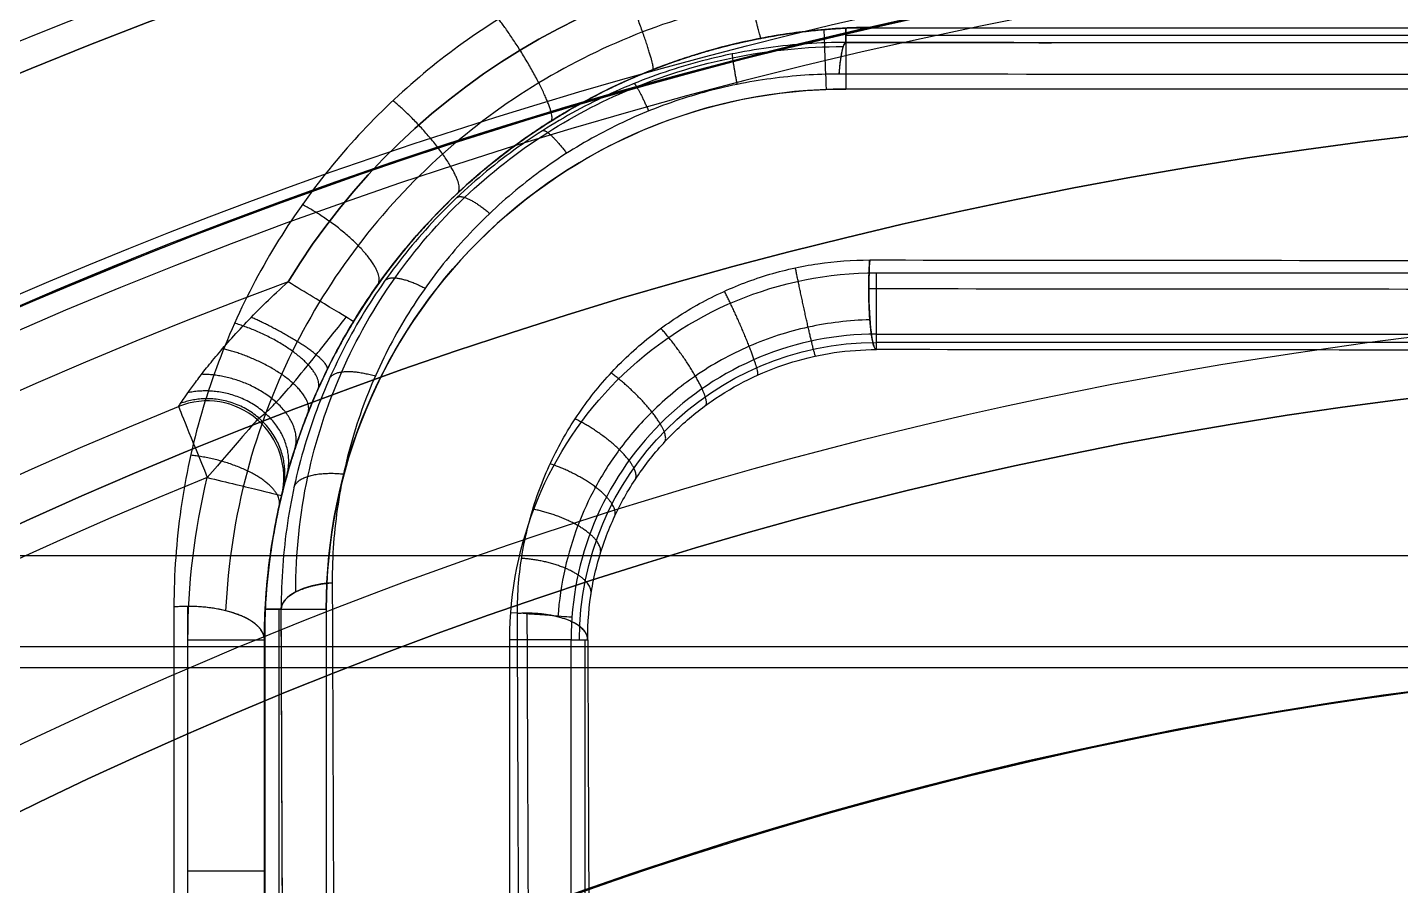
# Model space of a CAD drawing. Header units: centimetres. Extents: x -2.5 to 2.5, y -13.5 to 2.5.
# Drawn here: x -0.6324 to -0.1838, y 1.2797 to 1.5599 of the extents above; entities that cross this region are included whole.
import ezdxf

# ---------------------------------------------------------------- set-up
doc = ezdxf.new("R2010")
doc.units = ezdxf.units.CM
doc.layers.add('Default', color=7, linetype='Continuous', true_color=0x000000)

msp = doc.modelspace()

# ---------------------------------------------------------------- linework, layer by layer
at = {"layer": 'Default'}
for p, q in [((0.3650000002200904, 1.557348579785209, 2.103822663338498), (-0.3649999999789616, 1.557348579785209, 2.103822663338498)), ((-0.3633717614014988, 1.559824701076, 1.82), (0.3633717614014366, 1.559824701076, 1.82)), ((-0.3550000006120729, 1.457209894513491, 2.1197144214175), (0.3549999999049188, 1.457209894513491, 2.1197144214175)), ((-0.5677853280555372, 1.437281331279111, 1.425), (-0.5677853280555372, 1.437281331279111, 1.575000000010512)), ((-0.549375539880889, 1.407097234483537, 1.437841884886691), (-0.549375539880889, 1.407097234483537, 1.575000000037)), ((-0.7, 1.387548329092999, -9.369900876810444), (1.263422152902485, 1.387548329092999, -9.369900876810444)), ((-0.5548247010765, 1.154761880216, 1.82), (-0.5548247010765, 1.368371761401136, 1.82)), ((-0.5502471073539672, 1.37, 2.344627552518435), (-0.5502471073539672, 0.3442774283809922, 2.344627552518435)), ((-0.555, 1.360000004311656, 2.138205548163864), (-0.555, 1.178305304493205, 2.138205548163864)), ((-0.4502257861435567, -0.5199999999605687, 2.347070721238492), (-0.4502257861435567, 1.359999999971143, 2.347070721238492)), ((0.9894222123144696, 1.357709082746239, 3.05025), (-0.9894222123144705, 1.357709082746239, 3.05025)), ((-0.7, 1.350945788714557, -9.233298336432), (1.308290813449956, 1.350945788714557, -9.233298336432))]:
    msp.add_line(p, q, dxfattribs=at)
for centre, radius, start, end in [((0, -3.552713678800501e-16, -12.2), 2.499690594652, 90.00000000000001, 270), ((6.260144145811217e-31, -2.810513849101996e-15, -12), 2.15, 6.258339040098019e-14, 180), ((1.026037000564491e-30, -2.847253253075996e-15, -12.2), 2.15, 8.802782785268832e-14, 180), ((0, 0, -12.1), 2.15, 0, 180), ((-1.414489680939823e-09, -1.493782253447762e-09, -11.7), 2.032971016854729, 44.41990661493926, 268.9001442872669), ((-3.742783860616328e-13, -3.552713678800501e-16, 2.203600857458), 2.003255677910626, 58.7228649888192, 180), ((0, -5.329070518200752e-16, -3.2), 1.999999999999999, 90.00000000000001, 270), ((-2.665881612866612e-23, 1.550963648536927e-26, 2.75025), 2, 6.808335925920901e-14, 180.0000000004184), ((8.110872002696602e-24, 6.462348535570529e-28, 3.20025), 2, 359.9999999997692, 180), ((0, 0, 2.97525), 2, 0, 180), ((-3.781255180363882e-32, -1.577721810442024e-30, 2.70025), 1.95, 4.877168357825511e-14, 180), ((3.794285072632901e-44, 1.893266172530429e-30, 3.25025), 1.95, 5.921042714818517e-14, 180), ((4.571270710749215e-32, -2.68212707775144e-30, 2.733148992834), 1.865415327864, 5.56658527882042e-14, 180), ((9.768836129104305e-31, -2.847253253075997e-15, -12.2), 1.85, 8.802782785268759e-14, 180), ((0, 0, -12.1), 1.85, 0, 180), ((1.776356839400251e-16, 0, 2.3), 1.82, 7.016709298534877e-15, 180), ((0, 0, 2.28), 1.8, 7.016709298534877e-15, 180), ((-3.552713678800501e-16, 3.552713678800501e-16, 2.197942286341), 1.8, 90.00000000000001, 180), ((-3.552713678800501e-16, 3.552713678800501e-16, 2.042057713659), 1.8, 90.00000000000001, 180), ((0, 0, 1.4), 1.8, 0, 180), ((0, 0, 1.625), 1.775, 90, 270), ((0, 0, 2.218104481907), 1.775, 90, 270), ((0, 0, 1.7715522409535), 1.775, 90, 270), ((0, 0, 2.230604481907), 1.775, 90.46838930645275, 270), ((-2.40802933149098e-12, -1.486122336302742e-12, -11.7), 1.7086088901431, 55.00316425220173, 268.5990959644928), ((0, 0, -11.7), 1.70860889014, 55.00316425226172, 268.5990959644133), ((6.061817714453355e-15, 1.156097440002668e-12, -3.99902080783), 1.703912068354847, 90.00000000000021, 154.1235762580555), ((0, 8.881784197001252e-16, -3.2), 1.700000000000001, 90.00000000000001, 270), ((1.576960784177572e-13, -2.664535259100376e-15, -12.2), 1.700000000000158, 44.99922551872517, 180), ((0, 0, -11.949951539505), 1.7, 44.99922551872132, 180), ((0, -1.776356839400251e-16, 1.943104481907), 1.695, 90.00000000000001, 270), ((0, -1.776356839400251e-16, 2.193104481907), 1.695, 90.00000000000001, 270), ((0, 0, 1.968104481907), 1.67, 90.00000000000001, 270), ((-6.418400859435261e-09, 4.475350401378365e-09, -2.3), 1.60000000544864, 304.7777720339693, 235.2222891541464), ((0, 0, -2.85), 1.6, 90.00000000000001, 270), ((0, -5.488942633746774e-14, -3.4), 1.600061199158122, 88.89839697518836, 154.0565864432655), ((0, 0, 1.4), 1.592735026919, 7.016709298534877e-15, 180), ((-0.3549999996347976, 1.359999999777629, 1.6), 0.2250000002153712, 90.00000009182664, 148.709194492904), ((-0.3550000000942344, 1.36000000005722, 1.625), 0.1999999998897801, 89.99999994484294, 148.7091802357397), ((-0.3650000000005001, 1.37, 1.8), 0.169824701076, 89.99999999983127, 180), ((0, 0, 1.3), 1.535, 7.016709298534877e-15, 180), ((0, 0, 0.9500000000000001), 1.535, 0, 180), ((-6.090588475787544e-09, 2.87672047960541e-07, 1.6), 1.574999693184827, 110.3329123390494, 69.66708705205367), ((-7.888609052210118e-31, -8.881784197001282e-17, 0.5), 1.469836076253, 90.00000000000001, 270.0000000000001), ((-0.3549999999996201, 1.36000000000002, 1.819825469289), 0.09982698575098006, 89.99999994517614, 180.0000000350224), ((-1.802714568569962e-31, -1.037837607336e-15, -2.35), 1.45, 0, 180), ((0, 0, 0.8650000000000001), 1.45, 0, 180), ((-1.776356839400251e-16, 1.776356839400251e-16, 0.5019870922843003), 1.45, 90.00000000061233, 180), ((-0.5736724823702399, 1.412984388785579, 1.575000000023361), 0.0249999999931999, 346.3797173122607, 112.0971810103801), ((-0.5736724823621565, 1.412984388793132, 1.425), 0.02499999999594024, 346.3797173030462, 112.0971810231249), ((-0.5736724823660001, 1.412984388794, 1.5000000000185), 0.02499999999999991, 346.3797172972013, 112.0971810211774), ((1.479396646715422e-12, -9.206964080021863e-11, 1.4), 1.525000000073368, 112.0971810042805, 67.9028189950204), ((-0.3549999999971342, 1.36, 1.425), 0.2000000000028658, 166.3797173022733, 179.9999999999999), ((-0.355, 1.36, 1.8), 0.1198262242118999, 179.9992334099491, 180), ((-2.003871841296328e-31, -1.055288824224e-15, -2.445), 1.355, 0, 180)]:
    msp.add_arc(centre, radius, start, end, dxfattribs=at)
at = {"layer": 'Default', "extrusion": (0, 0, -1)}
for centre, radius, start, end in [((-3.410332196196464e-07, 8.468541827344467e-07, 11.6), 2.132971868070293, 271.0998644742624, 132.7700319573599), ((0, 1.387778780781446e-17, 11.5897184822), 2.132441063012, 271.0998557517826, 90), ((-5.329070518200752e-16, -1.256106330060902e-13, -2.1), 2.000000000000126, 301.4084727153809, 89.99999999999999), ((0, 0, 0.5500000000000003), 2, 343.3398559759547, 89.99999999999999), ((9.775724749385784e-32, -1.97215226305253e-32, -2.70025), 1.912399958904, 359.9999999999999, 180), ((-5.433453440641863e-31, -1.262177448353619e-30, -2.984452014333), 1.773948508258, 6.671863942229313e-13, 180.0000000000007), ((-1.088625035737969e-30, -2.810513849101997e-15, 12), 1.85, 0, 179.9999999999999), ((1.060544128062e-15, -1.156408302449563e-13, -2.12), 1.845000000000115, 270, 90), ((0, 0, -2.3), 1.832180073765, 7.016709298534877e-15, 180), ((0, 0, 0.9000001103701888), 1.7, 336.1372350324376, 203.862718006589), ((0, 0, -2.238971143170501), 1.8, 0, 180), ((0, 0, -1.7210288568295), 1.8, 0, 180), ((3.148545693605839e-16, -4.765077221691172e-13, -3.05025), 1.679979246179604, 51.83722603477532, 128.1627739652247), ((-3.201812861426702e-16, 2.935429677108914e-14, -0.4), 1.700000000000167, 350.0409158370875, 189.9590841629125), ((5.551115123125783e-18, -1.133711180489883e-14, -2.2431044819065), 1.774999999999989, 270.0000000000021, 87.8627238197396), ((0, 0, -1.918104481907), 1.775, 270, 90), ((0, 0, -1.6), 1.75, 270, 90), ((0, 0, -1.943104481907), 1.75, 270, 90), ((0, 0, -2.193104481907), 1.75, 270, 90), ((0, 0, 2.95), 1.7, 270, 90), ((0, 0, 3.075000000000001), 1.7, 270, 89.99999999999999), ((-7.322225008673198e-17, 1.625366508051229e-14, -0.5), 1.6000000000001, 350.0409158370871, 189.9590841629129), ((0, 0, -2.168104481907), 1.67, 270, 90), ((0, 0, -2.068104481907), 1.67, 270, 89.99999999999999), ((4.500155803555117e-12, -9.639431475250149e-11, 3.9), 1.603916862401866, 25.87642374769889, 91.10160302490623), ((0.355, 1.36, -1.6), 0.2249999997876001, 31.29080550700798, 90.00000000117134), ((0.355, 1.36, -1.921074766741), 0.2, 82.30828010121148, 90.00000000000006), ((0.365, 1.37, -1.8), 0.1698247010765, 0, 90), ((0, 0, -1.125), 1.535, 0, 180), ((0.3550000000189, 1.36, -1.8), 0.1198262241929999, 359.9999999999999, 90.00000001554008), ((0.355, 1.36, -2.1314884691205), 0.09710714395582332, 0, 90), ((8.82851878883948e-32, -1.028652756343e-15, 2.3), 1.45, 4.064652518824339e-14, 180), ((0, 0, 2.325), 1.45, 0, 180), ((0, 0, -0.6834935461421502), 1.45, 0, 180), ((5.000772678936243e-14, -9.046399185308474e-11, -1.575), 1.550000000070636, 112.0971810147748, 67.90281898522515), ((-1.776356839400251e-16, -1.278941397231392e-10, -1.425), 1.550000000112033, 112.0971810140798, 67.90281898592026), ((0, 0, -1.5), 1.55, 112.0971810159446, 67.90281898405362), ((0.3550000000028351, 1.36, -1.4), 0.2249999997667649, 359.9999999999999, 13.62028273629089), ((0.355, 1.36, -1.921074766741), 0.2, 8.591501958295459e-07, 7.692244011724311), ((9.640642121862514e-32, -1.129686117272002e-15, 2.85), 1.355, 2.232401029309368e-14, 180), ((0, 0, 2.647500000000001), 1.355, 0, 180), ((-1.32681476109883e-16, 1.918465386552271e-13, 3.6), 1.354999999999562, 26.28295204769622, 153.7170479523038), ((0, 0, 3.5), 1.355, 26.28295204770349, 153.7170479522965), ((8.881784197001253e-17, -2.375877272697835e-13, 3.4), 1.355000000000459, 31.10480699509609, 148.8951930049039)]:
    msp.add_arc(centre, radius, start, end, dxfattribs=at)
at = {"layer": 'Default', "extrusion": (6.963337492440337e-05, 1.136543387614958e-14, -0.9999999975755967)}
msp.add_arc((0.0008147298903707467, -1.31912635985857e-13, 11.70025284899621), 1.700000002326435, 359.9999999904506, 124.6181258960143, dxfattribs=at)
at = {"layer": 'Default', "extrusion": (1.185738763352164e-07, 1.917660872554058e-06, -0.9999999999981544)}
msp.add_arc((4.65434932543532e-08, -7.524191470356261e-07, -2.284937504049541), 1.752386096327069, 93.53520999034606, 86.46480574627344, dxfattribs=at)
at = {"layer": 'Default', "extrusion": (-4.416450215434877e-08, 4.392315963832166e-08, 0.9999999999999981)}
msp.add_arc((-1.019762138645356e-07, 9.998766903750547e-08, -2.200000090908275), 1.700000004086728, 304.7777720676715, 235.2222895058525, dxfattribs=at)
at = {"layer": 'Default', "extrusion": (9.59104294945627e-06, 5.999736263389314e-06, -0.9999999999360076)}
msp.add_arc((3.166659269475962e-05, -1.981251616934769e-05, 3.299887800686212), 1.700061127800375, 25.9434142369216, 90.0000006801247, dxfattribs=at)
at = {"layer": 'Default', "extrusion": (-0.9992701545104814, -0.03819893067349929, 0)}
msp.add_arc((-1.552767422451687, 1.820000000000001, 0.3124010713736316), 0.02, 192.0212719661096, 270.0000000013969, dxfattribs=at)
at = {"layer": 'Default', "extrusion": (-1, 0, 0)}
for centre, radius, start, end in [((-1.539824701076, 1.820000000000069, 0.3649999999999999), 0.02000000000006885, 184.9587921858853, 270), ((4.204192549650543e-13, -0.3925880267147728, 0.58), 3.146574122138969, 80.41081549062565, 115.8284200504157), ((-2.501605382843053e-08, -0.3925881747823592, 0.555), 3.121574272304529, 80.41081548750822, 115.8284183302429)]:
    msp.add_arc(centre, radius, start, end, dxfattribs=at)
at = {"layer": 'Default', "extrusion": (0.9912904738411011, -0.001149226627099584, 0.1316885558810815)}
msp.add_arc((1.53461516347064, 2.396022196960212, -0.05170091411580602), 0.02000000000120188, 0.5043927857245986, 61.14573668606932, dxfattribs=at)
at = {"layer": 'Default', "extrusion": (1.422477413637324e-11, -0.9999619230628551, -0.008726535649199214)}
msp.add_arc((4.139518726983193e-11, -0.3925850513497466, -1.575648364237946), 2.771585649150423, 93.50669839739525, 97.56746803843757, dxfattribs=at)
at = {"layer": 'Default', "extrusion": (0, 0.9999619230641713, 0.008726535498373983)}
msp.add_arc((0, -0.3925850509949566, 1.575648363877286), 2.771585649032, 82.43253196163865, 83.83206273152095, dxfattribs=at)
at = {"layer": 'Default', "extrusion": (1.044498775665259e-11, -0.9999619230632407, -0.0087265356050096)}
msp.add_arc((6.041104904644055e-11, -0.3925850515110991, -1.565453863515822), 2.789017005667013, 93.50669839761507, 97.56746803916548, dxfattribs=at)
at = {"layer": 'Default', "extrusion": (0.9919562422989112, -0.001103676150156951, 0.1265764403954361)}
msp.add_arc((1.474348615620969, 2.428126931620083, -0.04969668907765318), 0.0200000000032809, 62.37829997369162, 90.50404742371633, dxfattribs=at)
at = {"layer": 'Default', "extrusion": (-9.791760718219633e-12, 0.9999619230631565, 0.008726535614676794)}
msp.add_arc((-5.753143970877491e-11, -0.3925850516283869, 1.505080336693651), 2.822128367288602, 82.72783454379643, 86.54839434534466, dxfattribs=at)
at = {"layer": 'Default', "extrusion": (0.5193802854895976, 0.8545432224555668, -1.870262874200258e-12)}
msp.add_arc((1.234720032024702, 1.624999999789428, 0.9777992290917243), 0.02499999978759853, 179.9999995132113, 270.000000000517, dxfattribs=at)
at = {"layer": 'Default', "extrusion": (1, 0, 0)}
for centre, radius, start, end in [((1.479826224212, 1.819999999999715, -0.3549999998895361), 0.01999999999971429, 180.4999999992824, 269.9999999455699), ((-1.237654423391632e-12, -0.3925880267175764, -0.5845669291339001), 3.146153445938005, 64.1715799478361, 99.58918451244102)]:
    msp.add_arc(centre, radius, start, end, dxfattribs=at)
at = {"layer": 'Default', "extrusion": (0.991956242298914, -0.001103676150156755, 0.1265764403954136)}
msp.add_arc((1.47434861562097, 2.428126931620083, -0.04969668907770824), 0.02000000000328011, 90.50404742371634, 180.5039856805107, dxfattribs=at)
at = {"layer": 'Default', "extrusion": (2.512096433648914e-15, -0.9999619230641712, -0.00872653549839356)}
msp.add_arc((-1.139305704005751e-08, -0.3925849128759454, -1.495652171571169), 2.824489925981572, 93.4516055923129, 97.27216533104179, dxfattribs=at)
at = {"layer": 'Default', "extrusion": (8.045624496494376e-12, -0.9999619230630113, -0.00872653563129898)}
msp.add_arc((5.877480112658141e-07, -0.3925947597075303, -1.475652171891704), 2.804499790898335, 93.45160569829922, 97.27215223120416, dxfattribs=at)
at = {"layer": 'Default', "extrusion": (-0.9265471360563976, -0.3761786871497209, 4.709974394669972e-13)}
msp.add_arc((-1.52499999997392, 1.425000000019614, -1.704329151429653e-08), 0.02500000001961382, 180.0000000449517, 269.9999999688646, dxfattribs=at)
at = {"layer": 'Default', "extrusion": (-0.7574333724891933, 0.6529124644541925, 0)}
msp.add_arc((-0.6956836166276814, 1.425, 1.357073802545518), 0.02500000000000007, 180, 269.9999998397346, dxfattribs=at)
at = {"layer": 'Default', "extrusion": (-0.2354861782593327, -0.971877697989214, 7.815133129159012e-12)}
msp.add_arc((-0.8902777849885046, 1.424999999779237, -1.238156074770452), 0.02499999976956054, 270.0000000002768, 5.28128310836963e-07, dxfattribs=at)
at = {"layer": 'Default', "extrusion": (0.003817723555281372, -0.8992130531632656, 0.4374943542580333)}
msp.add_arc((-0.5236985812017679, 2.78354668216461, -0.1717595417271582), 0.02000000000003715, 99.47894110948836, 179.4439680543796, dxfattribs=at)
at = {"layer": 'Default', "extrusion": (0.9999619230641719, 4.464744546295308e-16, -0.008726535498316739)}
msp.add_arc((-1.824937567446614e-13, -0.392585050995517, -0.5541716165373777), 3.151045041861598, 64.05482975119847, 99.74456514392479, dxfattribs=at)
at = {"layer": 'Default', "extrusion": (-4.191767689184149e-08, -0.9001026774808562, 0.4356778282077159)}
msp.add_arc((-0.5800000633352397, 2.76820457637747, -0.1710411643077379), 0.02500000000021442, 90.00000116204492, 100.5257372699008, dxfattribs=at)
at = {"layer": 'Default', "extrusion": (-4.191767689184153e-08, -0.9001026774808614, 0.4356778282077052)}
msp.add_arc((-0.5800000633352397, 2.768204576377468, -0.1710411643077714), 0.02500000000021464, 6.485038429258528e-05, 90.00000116204492, dxfattribs=at)
at = {"layer": 'Default', "extrusion": (0, -1, 0)}
for centre, radius, start, end in [((-0.5348247010765, 1.81999999999996, -1.37), 0.01999999999996014, 184.9587921855994, 270), ((-0.5799999997696, 1.4249999997696, -1.36), 0.02499999976960013, 270, 5.280377286379628e-07)]:
    msp.add_arc(centre, radius, start, end, dxfattribs=at)
at = {"layer": 'Default', "extrusion": (-0.9999619230641714, 1.870508956058892e-14, 0.008726535498360777)}
msp.add_arc((1.709202420884706e-12, -0.3925850509976286, 0.5706866311976673), 3.131351010352007, 80.25543485610922, 115.9451702488195, dxfattribs=at)
at = {"layer": 'Default', "extrusion": (-0.9999619230641713, 0, 0.008726535498373983)}
msp.add_arc((0, -0.3925850509950206, 0.5706866311976793), 3.131351010349, 112.0380346936316, 115.9451702488124, dxfattribs=at)
at = {"layer": 'Default', "extrusion": (0.07360134936867174, 0.9972877425152236, 0)}
msp.add_arc((0.5739612079461978, 1.820000000000001, 1.330182850794826), 0.02, 180.500000002823, 269.999999997461, dxfattribs=at)
at = {"layer": 'Default', "extrusion": (0.003777989116267538, -0.9014269777747511, 0.4329146919869037)}
msp.add_arc((-0.4636825443079718, 2.792109771883366, -0.1699623044307754), 0.01999999999950725, 89.44532715439315, 98.38431013114769, dxfattribs=at)
at = {"layer": 'Default', "extrusion": (-0.999961923064172, 1.505826713321667e-14, 0.008726535498301295)}
msp.add_arc((-5.974287834599144e-13, -0.3925850509943214, 0.4937980896881323), 3.161134000165251, 80.47182965085196, 115.6537242557968, dxfattribs=at)
at = {"layer": 'Default', "extrusion": (0.003777989116267561, -0.9014269777747498, 0.4329146919869065)}
msp.add_arc((-0.4636825443079719, 2.792109771883367, -0.1699623044307665), 0.01999999999950739, 359.4453271577577, 89.44532715439334, dxfattribs=at)
at = {"layer": 'Default', "extrusion": (0.9999619230641713, 9.324138683375338e-18, -0.008726535498373952)}
msp.add_arc((1.201973518564742e-13, -0.392585050995699, -0.4906904388913156), 3.161376912665717, 64.34627574421022, 99.52817034288445, dxfattribs=at)
at = {"layer": 'Default', "extrusion": (0, 1, 0)}
for centre, radius, start in [((0.4748262242119, 1.820000000000026, 1.359999999938463), 0.02000000000002587, 180.5000000030316), ((0.58, 1.425, 1.2844832503885), 0.02500000000000002, 180)]:
    msp.add_arc(centre, radius, start, 270, dxfattribs=at)
at = {"layer": 'Default', "extrusion": (0.9999619230641721, -1.651955482129264e-14, -0.008726535498289771)}
msp.add_arc((1.528183565900413e-12, -0.3925850510091812, -0.4706904388910647), 3.141376912679521, 64.34627574481156, 99.52817034911796, dxfattribs=at)
at = {"layer": 'Default'}
for points, degree in [([(-0.3577952755838, 1.597480314961, 2.356964515807), (-0.3671121419966, 1.597479789878, 2.355752384563), (-0.385692588151, 1.596335380784, 2.35390383959), (-0.4134069448282001, 1.591160501826, 2.352875287684), (-0.4403485330654, 1.582551051933, 2.353662658038), (-0.4660952279317, 1.57062337377, 2.356261103835), (-0.4904020071005, 1.555419556924, 2.360675988683), (-0.5129309802206999, 1.536977666165, 2.366923749234), (-0.5332444084956001, 1.51541563101, 2.374990376005), (-0.5509062455036, 1.490891462952, 2.384837685877), (-0.5654153596509001, 1.463668622763, 2.396381783894), (-0.5762716792404, 1.434187283185, 2.409449884889), (-0.5830197453688001, 1.402946199616, 2.423836117384), (-0.5845663639919, 1.38157228791, 2.434015151594), (-0.5845669291339001, 1.370708661417, 2.439273423089)], 3), ([(-0.5549999999999999, 1.360000005998, 2.417149533482), (-0.5549997464488999, 1.369714198044, 2.411860051315), (-0.5535880786302, 1.388945999759, 2.401558419478), (-0.5474455261362999, 1.416847623235, 2.387118170987), (-0.5376278006058, 1.443080126416, 2.374057519328), (-0.5245965952708999, 1.467145516478, 2.362603561342), (-0.5088465052787999, 1.488695353148, 2.352901332729), (-0.4908532612719, 1.507528258982, 2.345009708587), (-0.4710316285859, 1.52355064116, 2.338938839025), (-0.4497315310830001, 1.536725205204, 2.334670729298), (-0.4272420999658, 1.547038172435, 2.33217500956), (-0.4038010359558, 1.554471431061, 2.331436936004), (-0.3796534401376001, 1.558982360133, 2.332445769609), (-0.3632263937601001, 1.559999773172, 2.334279748697), (-0.3550000006171001, 1.56, 2.335483646738)], 3), ([(-0.5547498435544, 1.37, 1.818271215099), (-0.5547383395614001, 1.37022979208, 1.818138625614), (-0.5547135218201, 1.370709461199, 1.817892486309), (-0.554671260989, 1.371471467307, 1.817562136277), (-0.554622765133, 1.372287836508, 1.817253031425), (-0.5545668283992, 1.373166640053, 1.816956696734), (-0.5545017285861, 1.374120629509, 1.816666418419), (-0.554425373974, 1.375163073204, 1.816377721726), (-0.5543352618102001, 1.376307541116, 1.816087493679), (-0.5542284955088, 1.377566749931, 1.815793838902), (-0.5541019389912, 1.378950573187, 1.815496087488), (-0.5539521149415, 1.380466957012, 1.815194301914), (-0.5537764441278, 1.382111339362, 1.814890841219), (-0.5535704492262, 1.383894466275, 1.814584948558), (-0.553327613916, 1.38583690685, 1.814274778474), (-0.5530421293435, 1.38794544642, 1.8139611235), (-0.5527078366799001, 1.390224479809, 1.813645041053), (-0.5523176799584001, 1.392679474162, 1.813327386394), (-0.5518641399643001, 1.395313757195, 1.813009246), (-0.5513386935445, 1.398132087187, 1.812691439074), (-0.5507287832617, 1.401154012323, 1.812373268837), (-0.550018992629, 1.404402315758, 1.812054163543), (-0.5491918134966001, 1.407897618977, 1.811734174823), (-0.5482271003701, 1.411659605065, 1.811413773571), (-0.5471020935812, 1.415705814538, 1.811093882971), (-0.5457904995823001, 1.420053194347, 1.81077573139), (-0.5442657711054001, 1.424707797381, 1.810461439125), (-0.5424850906899, 1.429710641503, 1.810151018448), (-0.5403874357820001, 1.435125290435, 1.80984413307), (-0.5379017682015, 1.441005431676, 1.809542248782), (-0.5349437589465, 1.44739839412, 1.809248274312), (-0.5314230401335001, 1.454323392221, 1.808967478329), (-0.5272286652564001, 1.46180827562, 1.808705275274), (-0.5221016416761, 1.470055313037, 1.808464535901), (-0.5159645575691, 1.47887732014, 1.808263247484), (-0.5089123770978999, 1.487892863445, 1.808119314971), (-0.5010720874604, 1.496786693379, 1.808043170416), (-0.4926261808473, 1.505281780288, 1.80803963439), (-0.4837515279148, 1.513196473109, 1.808108952162), (-0.4746937829035, 1.520361656752, 1.808247453994), (-0.4657458628399, 1.526650082847, 1.808446371479), (-0.4572520008738, 1.531971999801, 1.808690543118), (-0.4494809948407, 1.536342869038, 1.808961108308), (-0.4423917232011, 1.539948774096, 1.809248346249), (-0.4359062616767, 1.542946434014, 1.809546960853), (-0.4299986384134, 1.545438686235, 1.80985096504), (-0.4246019190811001, 1.547525095817, 1.81015752904), (-0.4196444838431, 1.54928693029, 1.81046562563), (-0.4150392685492, 1.550794449188, 1.810776803937), (-0.4107442133183001, 1.552090534513, 1.811091070703), (-0.4067533854525001, 1.553201593623, 1.811406210392), (-0.4030523214813, 1.554153174589, 1.811720686336), (-0.3996248646808, 1.554967762326, 1.812033290706), (-0.3964530323997, 1.555665230801, 1.812343182806), (-0.3935176044179, 1.556262965258, 1.812649898442), (-0.3907982374341, 1.556776125511, 1.812953398377), (-0.3882743118958, 1.557217772048, 1.813254025457), (-0.3859224846889, 1.557599497249, 1.813552893882), (-0.3837265264419, 1.557930077504, 1.813850712974), (-0.3816793405642, 1.558215882193, 1.814147200485), (-0.3797724173602, 1.558462772843, 1.814442367216), (-0.3779964866309, 1.558675999127, 1.814736522711), (-0.3763419399223999, 1.558860204375, 1.8150302719), (-0.3747989479874, 1.559019468808, 1.815324572634), (-0.3733576144112, 1.559157350678, 1.815620812819), (-0.3720081379975, 1.55927693537, 1.815920896143), (-0.3707398183201, 1.559380953384, 1.816227741903), (-0.3695510848151, 1.559471065482, 1.816543022277), (-0.3684501138657, 1.559548154149, 1.816866157183), (-0.3674442991874, 1.559613241749, 1.817196446281), (-0.3665324250199, 1.559667857298, 1.817536261143), (-0.3657125092927, 1.55971340073, 1.817890079119), (-0.3652264941692, 1.559738504663, 1.818140528501), (-0.365, 1.559749843554, 1.818271215099)], 3), ([(-0.3649999999994, 1.559749843554, 1.828665089421), (-0.3680578841082986, 1.559596757871998, 1.846206971106), (-0.3740368355369957, 1.559155965010996, 1.879694041967999), (-0.3824898435697916, 1.558159771635991, 1.924881510651999), (-0.3905166328268874, 1.556874593301987, 1.965815833105998), (-0.3981284814515834, 1.555343612938983, 2.002804717131997), (-0.4053528228478794, 1.553603346743979, 2.036217676731997), (-0.4122151923919755, 1.551683459582975, 2.066375272478996), (-0.4186976448873717, 1.549624502692972, 2.093401920389995), (-0.424918405328268, 1.547418601207968, 2.117961067107994), (-0.4309810901298643, 1.545042500251964, 2.140536908627994), (-0.4367475446274606, 1.542563400438961, 2.160688285273993), (-0.4420994115284571, 1.540071748734957, 2.178236360710992), (-0.4476538673397535, 1.537279756441953, 2.195198282399992), (-0.4528972348868499, 1.53443283223195, 2.209924102311991), (-0.4577544273060465, 1.531618862152946, 2.22248707366699), (-0.4630010105413426, 1.528370449577943, 2.234780192576989), (-0.467950081221939, 1.525084289611939, 2.245016389928989), (-0.4725624894865355, 1.521836812329935, 2.253421802179989), (-0.4776899539642316, 1.517990697826932, 2.261315560726988), (-0.4825263318224277, 1.514106922967928, 2.267186073626987), (-0.487083653282624, 1.510222197503924, 2.271331935256986), (-0.4917485625282201, 1.50598717733592, 2.273982190137986), (-0.4959698781825164, 1.501912214737916, 2.274884531477985), (-0.5002988351044125, 1.497485378272913, 2.274281048221984), (-0.5047484177508084, 1.492625872127908, 2.271753827481983), (-0.5089013777102044, 1.487779784942904, 2.267481329816982), (-0.5129295134826004, 1.4827715799549, 2.261441494363982), (-0.5168694979809962, 1.477520158175896, 2.253362363592981), (-0.5201969331163928, 1.472787230625893, 2.24470723976498), (-0.5235159254761891, 1.467774394400889, 2.23428085146998), (-0.5267711931175852, 1.462501022749885, 2.221865399491979), (-0.5296301197032819, 1.457546195042882, 2.208978997874978), (-0.5324635247607782, 1.452300562564878, 2.194156932667978), (-0.5352408727365746, 1.446749955386874, 2.177129519908977), (-0.5377503329061709, 1.441329562051871, 2.159271338436976), (-0.5402034105958674, 1.435586401059867, 2.139104666303976), (-0.5425570391234636, 1.429546734468864, 2.116533582438975), (-0.5447602953568599, 1.42329173114586, 2.091750603797975), (-0.5467896851996562, 1.416855802360856, 2.064829640846974), (-0.5486874290458523, 1.410026548274852, 2.034741091050973), (-0.5504044811364482, 1.402848634561848, 2.001471777353972), (-0.5519145135251443, 1.395290002320844, 1.964681319835972), (-0.5531810773078402, 1.38732882992484, 1.924034295061971), (-0.5541634104663233, 1.378946658346945, 1.879193556621553), (-0.5545983209071164, 1.373026662505064, 1.846027865016262), (-0.5547498435544, 1.37, 1.828665089425)], 3), ([(-0.365, 1.559749843554, 1.818271215099), (-0.3648167762068, 1.559759016217, 1.818376934793), (-0.3644693565209, 1.559775905341, 1.818590823543), (-0.3640073822081999, 1.55979721623, 1.818932070078), (-0.3636271924513, 1.559813928123, 1.819304909575), (-0.3633799884196, 1.559824375511, 1.819723790835), (-0.3633583425532, 1.559825271469, 1.820021906455), (-0.3633900648157, 1.559823939538, 1.82017453071)], 3), ([(-0.3633900648157, 1.559823939538, 1.82017453071), (-0.3639763360039572, 1.559799323602, 1.822995237565674), (-0.364505249632368, 1.559774612052999, 1.82582690062934), (-0.3649999999994, 1.559749843554, 1.828665089421)], 3), ([(-0.3649999999593, 1.555038586401, 2.368521687087), (-0.3649999999793501, 1.5573942149775, 2.098593388254), (-0.3649999999994, 1.559749843554, 1.828665089421)], 2), ([(-0.3633900648157, 1.559823939538, 1.82017453071), (0, 1.559823939538, 1.82017453071), (0.3633900648157, 1.559823939538, 1.82017453071)], 2), ([(-0.3672955974842, 1.544693683461, 2.385711603896), (-0.3747271628415, 1.544701932826, 2.384724545574), (-0.3895293785849, 1.543721743195, 2.383252543099), (-0.4116101979527, 1.5392322259, 2.382559651402), (-0.4329449481758, 1.531745932237, 2.383455549765), (-0.453167342792, 1.521378431646, 2.385929165129), (-0.4720328747137, 1.508148459965, 2.38999961669), (-0.4891651326086001, 1.492137383527, 2.395668953156), (-0.50414513104, 1.473479503604, 2.402916425446), (-0.5165258036154, 1.452370492316, 2.411692106992), (-0.5258291108122001, 1.42918562247, 2.421859805548), (-0.5316052669538001, 1.404361624185, 2.433249951635), (-0.5328865423426999, 1.387308787708, 2.441390051178), (-0.5328501238854, 1.378616352201, 2.445619106926)], 3), ([(0.365, 1.539824701076, 1.8), (0, 1.539824701076, 1.8), (-0.365, 1.539824701076, 1.8)], 2), ([(-0.4723386572301, 1.368553459119, 2.461162012225), (-0.4723664019387, 1.375203515794, 2.457968298031), (-0.4712864317749, 1.388206477272, 2.451855019256), (-0.4664403422528001, 1.407057171272, 2.443377530839), (-0.4586994936523001, 1.424427627575, 2.43595680077), (-0.4484841867685, 1.439953744457, 2.429724892057), (-0.436223437468, 1.453348813443, 2.424774604098), (-0.4223356426945, 1.464440591409, 2.421143441639), (-0.4071964977399001, 1.473141293257, 2.418831496145), (-0.3910214240648, 1.479436609926, 2.417821606335), (-0.374171879734, 1.483208772711, 2.41812672901), (-0.3628976999949, 1.484025461933, 2.419162084727), (-0.35723270437, 1.484019633073, 2.419884759707)], 3), ([(-0.3549999999864, 1.479826224193, 1.8), (6.799977247951006e-12, 1.4798262242025, 1.8), (0.355, 1.479826224212, 1.8)], 2), ([(-0.5259084118581999, 1.463876439851, 1.625), (-0.5286375975959414, 1.459385917563269, 1.624999656566849), (-0.5333708686361227, 1.45080381504113, 1.624190650261402), (-0.5386613263811526, 1.439448102878547, 1.620918435940208), (-0.54251953949583, 1.429756304194182, 1.615975171849976), (-0.5452908214339105, 1.421712201526064, 1.609651815066701), (-0.5472275270773395, 1.415313655592215, 1.602160085488379), (-0.5485082472825716, 1.41059209668766, 1.593656701365004), (-0.5492264110377078, 1.407719483317498, 1.58438992325756), (-0.5493754822038898, 1.407097778924777, 1.578163634764863), (-0.5493755398907, 1.407097234481, 1.575000000037)], 3), ([(-0.3550000012788, 1.454745271717, 2.402132220799), (-0.35500000059145, 1.457286128734, 2.1109788450445), (-0.3549999999041, 1.459826985751, 1.81982546929)], 2), ([(-0.3549999999041, 1.459826985751, 1.81982546929), (1.725000697838652e-11, 1.459826985751, 1.8198254692895), (0.3549999999386, 1.459826985751, 1.819825469289)], 2), ([(-0.449387302161, 1.359999999977, 2.443151468952), (-0.4494156625247001, 1.365594358292, 2.43989562359), (-0.4484798444754001, 1.376621594545, 2.43361760958), (-0.4443079765177, 1.392388156929, 2.425047723713), (-0.4377264509346001, 1.406775262741, 2.417630890337), (-0.4291614506488, 1.419470352332, 2.41149441452), (-0.4190291314567001, 1.430286814856, 2.406691515566), (-0.4076880638722, 1.439159122827, 2.403212899841), (-0.395410545944, 1.446085103492, 2.401019737126), (-0.382405162913, 1.451066032722, 2.400085470227001), (-0.3688791783589001, 1.454079767188, 2.400391002239), (-0.359628011125, 1.454751319478, 2.401417510653001), (-0.3550000012788, 1.454745271717, 2.402132220799)], 3), ([(-0.5830769492895002, 1.436148067285, 1.575), (-0.5830769492885501, 1.436148067289, 1.5), (-0.5830769492876, 1.436148067293, 1.425)], 2), ([(-0.5493755398907, 1.407097234481, 1.575000000037), (-0.5493755398858, 1.4070972344825, 1.5000000000185), (-0.5493755398809, 1.407097234484, 1.425)], 2), ([(-0.7000000000000001, 1.387548329093, -9.36990087681), (0.2817110729735001, 1.387548330842, -9.3699008778195), (1.263422145947, 1.387548332591, -9.369900878829)], 2), ([(-0.5548239395378, 1.368390064816, 1.82017453071), (-0.5548253823361999, 1.368355702068, 1.820009202379), (-0.5548241319781999, 1.368386059596, 1.819690302217), (-0.5548118116608, 1.368676402959, 1.819246390688), (-0.5547951132157001, 1.36905365195, 1.818896400623), (-0.5547746560087, 1.369495294849, 1.818574391892), (-0.5547585435571001, 1.369826217583, 1.818371487141), (-0.5547498435544, 1.37, 1.818271215099)], 3), ([(-0.5547498435544, 1.37, 1.828665089425), (-0.5547746120527001, 1.369505249633, 1.825826900632), (-0.5547993236018999, 1.368976336004, 1.822995237567), (-0.5548239395378, 1.368390064816, 1.82017453071)], 3), ([(-0.5548239395378, 1.368390064816, 1.82017453071), (-0.5548239395378, 1.261575972516, 1.82017453071), (-0.5548239395378, 1.154761880216, 1.82017453071)], 2), ([(-0.5495190490724001, 1.37, 2.428054768217), (-0.5521344463134001, 1.37, 2.128359928821), (-0.5547498435544, 1.37, 1.828665089425)], 2), ([(-0.5348247010765, 1.37, 1.8), (-0.5348247010765, 1.262380940108, 1.8), (-0.5348247010765, 1.154761880216, 1.8)], 2), ([(-0.58, 1.208966500777, 1.4), (-0.5799999998848, 1.2844832503885, 1.4), (-0.5799999997696, 1.36, 1.4)], 2), ([(-0.5549999999999999, 1.36, 1.425), (-0.5549999999999999, 1.360000002999, 1.921074766741), (-0.5549999999999999, 1.360000005998, 2.417149533482)], 2), ([(-0.5549999999999999, 1.36, 1.425), (-0.5549999999999999, 1.2844832504285, 1.425), (-0.555, 1.208966500857, 1.425)], 2), ([(-0.4748262242118999, -0.52, 1.8), (-0.4748262242118999, 0.4199999999999999, 1.8), (-0.4748262242118999, 1.36, 1.8)], 2), ([(-0.4548269857506, 1.359999999939, 1.819825469289), (-0.4521071439558, 1.359999999958, 2.1314884691205), (-0.449387302161, 1.359999999977, 2.443151468952)], 2), ([(-0.4548269857506, -0.5199999999032, 1.81982546929), (-0.4548269857506, 0.4200000000179001, 1.8198254692895), (-0.4548269857506, 1.359999999939, 1.819825469289)], 2), ([(-0.7000000000000001, 1.350945788715, -9.233298336432), (0.3041447357484999, 1.3509460821555, -9.2332978281775), (1.308289471497, 1.350946375596, -9.233297319923)], 2)]:
    msp.add_open_spline(points, degree=degree, dxfattribs=at)
for points, weights in [([(-0.3926659478829405, 1.556421170880376, 2.331974434954487), (-0.3933946872768229, 1.556281437810925, 2.353825768880459), (-0.3973352841972551, 1.574882732091029, 2.364630663485389), (-0.4005007095395034, 1.593408312524614, 2.353436207689426)], [1.339433352487915, 0.8873211111672185, 0.8868560280894271, 1.338038103254541]), ([(-0.4280456168668723, 1.546183613286847, 2.332537297727256), (-0.4268094898812258, 1.546668597535115, 2.354305325362684), (-0.4331154730652936, 1.564547209338276, 2.36511534224604), (-0.4406092539375045, 1.581792862397404, 2.35400890958473)], [1.339433291795098, 0.8880811810054966, 0.886858888442197, 1.335766414105199]), ([(-0.461426698574768, 1.529332093326653, 2.337102534151373), (-0.4586458460571655, 1.531079899750648, 2.358291127894883), (-0.4670819769881832, 1.54765455456719, 2.369112106137255), (-0.4784605416751756, 1.562697302436833, 2.358603101705764)], [1.339433229792963, 0.8931436527152424, 0.8869429557017504, 1.320831138752487]), ([(-0.3650000000000494, 1.555038586400826, 2.368521687082171), (-0.3659916876796587, 1.554973445591437, 2.375986084486815), (-0.3668254647227268, 1.551070576883307, 2.382228312359748), (-0.367295597484284, 1.544693683461085, 2.385711603896144)], [1.03321932702736, 0.9668689507007353, 0.9999118982153525, 1.132348169571212]), ([(-0.4021206654217218, 1.551301313516198, 2.365787124589729), (-0.4023270794049947, 1.551195942091135, 2.373191589249549), (-0.4017521483602751, 1.547447526495283, 2.379412370008876), (-0.4006131452674812, 1.54134181430259, 2.38296742294626)], [1.030266328238443, 0.9678950791200301, 1.001922359564325, 1.132348169571328]), ([(-0.4342635893675054, 1.541607278318605, 2.366284533717697), (-0.4338041911452355, 1.541727452848575, 2.373701939541025), (-0.4320100178380198, 1.538344146248944, 2.379928846763518), (-0.4294617738009686, 1.532640828487547, 2.383471806653702)], [1.030847291334027, 0.9676857036832051, 1.00151932976234, 1.132348169571431]), ([(-0.4918803094684866, 1.505821057737853, 2.345811052910879), (-0.4882721549561739, 1.509208005773339, 2.365978618745971), (-0.4984731006351373, 1.52395625935058, 2.376803230349675), (-0.5129981381987737, 1.536049060366875, 2.367373240106918)], [1.339433165035927, 0.9026225307682857, 0.8874049003600001, 1.29378027381107]), ([(-0.4641257130731793, 1.526236895407125, 2.369575611068861), (-0.4631120419621121, 1.526805135012717, 2.377066813487124), (-0.4601744395733891, 1.523993146361279, 2.383321135743126), (-0.4562624932307141, 1.518842886869113, 2.38677777609975)], [1.034481649317294, 0.9664576844752981, 0.9990798578933786, 1.132348169571536]), ([(-0.4921168511482752, 1.504374804527433, 2.375953138299228), (-0.4907087630718356, 1.505614782283452, 2.383593397587806), (-0.48667642311456, 1.503619148885754, 2.389904936111209), (-0.4813817782506528, 1.499216319905561, 2.393189297433473)], [1.04209332248165, 0.9642718015786667, 0.9943567506086659, 1.132348169571648]), ([(-0.518009214146475, 1.475879230681788, 2.358699138162715), (-0.5144289373235337, 1.480915692989775, 2.377531206447766), (-0.5259236306669373, 1.493433026019601, 2.388326420201146), (-0.5426254974392549, 1.502099732075994, 2.380362381115764)], [1.339433096695044, 0.9162328637546909, 0.8887625380580823, 1.257022119605218]), ([(-0.3749228308194372, 1.452643220536093, 2.400306733896409), (-0.3752590246682492, 1.452418357545723, 2.417400027846161), (-0.3785268538861979, 1.46670569043799, 2.426212028197013), (-0.3815093058820603, 1.48144139005201, 2.418055087383556)], [1.327116698403737, 0.8913076104449693, 0.8909613758217991, 1.326077994534227]), ([(-0.3550000027221858, 1.45474527171851, 2.402132220576007), (-0.357136377263983, 1.454599194230628, 2.418873122275963), (-0.3582444462118514, 1.468998134066873, 2.427682409843336), (-0.3572327044024758, 1.484019633072959, 2.419884759702713)], [1.327116592806392, 0.8951031078843846, 0.8910004701773684, 1.314808679685343]), ([(-0.515668391547194, 1.477165828712793, 2.385186381713569), (-0.5141201743882461, 1.479223241546817, 2.393055778732229), (-0.5091323005204097, 1.478261544057047, 2.399458757791922), (-0.5025120137800652, 1.474791276215918, 2.402480028836979)], [1.05444106342875, 0.9615581526092652, 0.9875271879902696, 1.132348169571763]), ([(-0.3939440174732042, 1.446381626815332, 2.401070726382965), (-0.392576664045758, 1.446835981233432, 2.418005632338105), (-0.3978810859340375, 1.460390428209731, 2.426819544008517), (-0.4046846126801941, 1.47380848182678, 2.418826480048498)], [1.327116803683593, 0.8930569285818348, 0.890971136709126, 1.320859428065466]), ([(-0.5375420998677779, 1.441721366703444, 2.374811881553078), (-0.5347232084895612, 1.448018003829228, 2.392227745281703), (-0.5469807613174347, 1.458154962824805, 2.402940552005945), (-0.5647721468782096, 1.463369099600042, 2.396602411467983)], [1.339433027397932, 0.9323966648040949, 0.891438262589615, 1.216557820754492]), ([(-0.5345317339347578, 1.448138408970542, 1.623292159053898), (-0.533066293431225, 1.451037378736081, 1.605805851419537), (-0.5447357387646039, 1.458787374001779, 1.596042524183839), (-0.5593128992241297, 1.465307859901511, 1.5991199882057)], [1.121014405503653, 0.8986217286276179, 0.9827535261864158, 1.373409798180047]), ([(-0.4109740635759629, 1.436419592865855, 2.404319437248035), (-0.4084437776261507, 1.438096360263182, 2.42064235373719), (-0.4154619762350856, 1.450407655626741, 2.429448816401502), (-0.4254473492766649, 1.461685524370403, 2.422088255496162)], [1.327116908420645, 0.8998683160226898, 0.8911429373605919, 1.300940772434352]), ([(-0.5408364023621245, 1.433924600663666, 1.618046044435054), (-0.5378919085758911, 1.441232814200427, 1.599865820230754), (-0.5515804299936827, 1.451013892689252, 1.590572867370587), (-0.5687007835864625, 1.455059811077168, 1.596503330036992)], [1.194685237912051, 0.885145380344673, 0.9447202709615887, 1.373409909762798]), ([(-0.5451024608507562, 1.422137383143613, 1.609600867119994), (-0.540945488135597, 1.434857506846714, 1.592903862662121), (-0.5563515680501052, 1.446654226486671, 1.584885466023518), (-0.5755365093766505, 1.446672468731112, 1.592300744904978)], [1.267085114256601, 0.8784922780335817, 0.9139339095797355, 1.373410008895062]), ([(-0.5337865456526564, 1.445220685149133, 2.397098218381467), (-0.5323996444784947, 1.448157131836184, 2.405283124825585), (-0.5266336397926574, 1.448443404524522, 2.411814935229454), (-0.5187615078891001, 1.446117954730441, 2.414467751041913)], [1.07260269453221, 0.958851125662949, 0.9787662840095068, 1.132348169571883]), ([(-0.4243539732351416, 1.424458077078965, 2.409300035806224), (-0.4214087528490664, 1.427428788576781, 2.424763495932939), (-0.4296260205393228, 1.438263623860311, 2.433543726490101), (-0.4417644705157286, 1.447117827934035, 2.427097527155534)], [1.327117005458037, 0.9101655079525695, 0.8918065974374625, 1.272040273912715]), ([(-0.5476945726855837, 1.413561199433197, 1.598796219983749), (-0.5427247422598135, 1.431466494612888, 1.586125271173109), (-0.5593934060032476, 1.445054222302582, 1.580241954350508), (-0.5799941371284241, 1.440645347408215, 1.586900084450043)], [1.326206259263061, 0.8760613884146466, 0.8917960010153028, 1.37341009706503]), ([(-0.5490001061165268, 1.408620563429925, 1.586845194184772), (-0.5436336701313215, 1.430060046962563, 1.580171958673975), (-0.561031611664984, 1.444848121360646, 1.577117621660516), (-0.5823732333207627, 1.437201727155964, 1.58092351693566)], [1.362088225384105, 0.8755589907092413, 0.8793329741426963, 1.37341017568447]), ([(-0.4339653476035663, 1.412151588699864, 2.415051994443094), (-0.4311609247670722, 1.416166982175771, 2.429635468658191), (-0.4401178737439093, 1.425549961733036, 2.438364740090062), (-0.4534888146586643, 1.432124330320639, 2.432885409142214)], [1.327117091655746, 0.9216500813371172, 0.8931203374830796, 1.241527860093633]), ([(-0.5501685660507871, 1.403694745973546, 2.393947158843658), (-0.5485992862481881, 1.410704230745161, 2.409964986766664), (-0.5611506532018112, 1.418373157326608, 2.420538409036095), (-0.5790899583706939, 1.420252423597935, 2.41588804994841)], [1.339432955266784, 0.9505591232857543, 0.8958223900745641, 1.175222755633214]), ([(-0.5453749221884853, 1.409573236567278, 2.411333121565563), (-0.5444717179596921, 1.413338991960142, 2.419926527534733), (-0.5381570150001715, 1.415068571265712, 2.426629451833807), (-0.5291475130965926, 1.414125553507486, 2.428791824667726)], [1.097694038017742, 0.9567590005436921, 0.9683103777284475, 1.132348169572008]), ([(-0.440659270489318, 1.40009777631772, 2.42109114894109), (-0.4382999847985711, 1.404854386721842, 2.434861251448261), (-0.4476818626934437, 1.412886695509094, 2.44351909996637), (-0.4616580756532465, 1.417435721819555, 2.438962783278396)], [1.327117169233804, 0.9332461089498583, 0.8950604728502872, 1.212560260935091]), ([(-0.445295300570472, 1.387956244558097, 2.427483605870945), (-0.4435527964299443, 1.393200374401315, 2.440496183978486), (-0.4531531363370582, 1.399937436764606, 2.44906447218783), (-0.4673222033695015, 1.402637972396244, 2.445395186072447)], [1.327117243571686, 0.945047221701837, 0.8976679822967903, 1.184979525356546]), ([(-0.4482966101388446, 1.374785630756263, 2.434711495004208), (-0.4473151476088519, 1.380295119496455, 2.4469708911697), (-0.4569665725133911, 1.385689920167636, 2.455426659226894), (-0.4709942607262048, 1.386582254094189, 2.452668714682068)], [1.327117321936998, 0.9579427117942156, 0.9012474866479236, 1.157031646498122]), ([(-0.5495190490724223, 1.370000000000007, 2.428054768216998), (-0.5494394097248383, 1.374440296861903, 2.437180533592132), (-0.5428573581462004, 1.377842633512101, 2.444116159261108), (-0.5328501238853811, 1.378616352201649, 2.445619106925541)], [1.132348970156307, 0.9558839434764224, 0.9558836766150342, 1.132348169572143]), ([(-0.5550000000000348, 1.360000011965394, 2.417149530232584), (-0.5550000178537342, 1.367080642209714, 2.431777995342296), (-0.5673704509157862, 1.372100725128738, 2.442149403719231), (-0.5845669291338832, 1.370708661417181, 2.439273423088811)], [1.339432874718578, 0.9714890542639135, 0.9026824088464989, 1.133012938466334]), ([(-0.4493873021611164, 1.360000000000267, 2.443151468938459), (-0.4492869965762353, 1.36552041293028, 2.454645350520378), (-0.4588045733732251, 1.369473986053165, 2.462960648780582), (-0.4723386572301262, 1.368553459119464, 2.461162012224958)], [1.327117408962338, 0.9724975500378911, 0.906203627531488, 1.128235641443129])]:
    msp.add_rational_spline(points, weights, degree=3, dxfattribs=at)
for points, knots in [([(-0.3578064191319109, 1.572670792291296, 2.357050153415066), (-0.3578064192485588, 1.572670792289671, 2.357050153398965), (-0.3704902635598244, 1.572494065715132, 2.355299395672829), (-0.3956106587359083, 1.569898662805099, 2.353076673984506), (-0.4321072542414964, 1.55938926610088, 2.353628936878052), (-0.4664830672324974, 1.542506928454883, 2.358060357516388), (-0.4982134130261625, 1.519002520788145, 2.366525759027291), (-0.5256236241480907, 1.489302202363504, 2.378921298378486), (-0.5473174205176574, 1.45422080112431, 2.39486381038507), (-0.5624926987690378, 1.413922814522889, 2.414239199467973), (-0.5669797204653165, 1.38484356256239, 2.428851790524811), (-0.567670792359204, 1.369475266954325, 2.436725254670185), (-0.5676707923955295, 1.369475266146506, 2.436725255084046)], [-1.064929225853748e-09, -1.064929225853748e-09, -1.064929225853748e-09, -1.064929225853748e-09, 0, 0.1157963055524, 0.2281199570362, 0.3428667618453, 0.4627120506137, 0.5891899436886, 0.7174375371266, 0.8509300694565, 1, 1.000000007835713, 1.000000007835713, 1.000000007835713, 1.000000007835713]), ([(-0.3649999999593, 1.555038586401, 2.368521687087), (-0.3734744341945146, 1.555047171882227, 2.367517860567618), (-0.3904007887628093, 1.553892577794, 2.366033059294452), (-0.4151946823186881, 1.548726422629983, 2.365391268169062), (-0.4390841257803807, 1.540214748656062, 2.366344574112874), (-0.4617304578498004, 1.528429976455299, 2.368893147636998), (-0.4827366072616743, 1.513481300009403, 2.373034471857014), (-0.5017149786053364, 1.495485685241139, 2.378751132074647), (-0.5182241652121821, 1.47461887977029, 2.386010434643091), (-0.5317838032720483, 1.451156785784283, 2.394734861232692), (-0.5419094970377493, 1.425519263475456, 2.40478073404868), (-0.5481711308209968, 1.39824365868261, 2.415952346486173), (-0.5495546319305206, 1.379461879491194, 2.423950392094729), (-0.5495190490724001, 1.37, 2.428054768217)], [-3.011110814503791, -3.011110814503791, -3.011110814503791, -3.011110814503791, -2.73737346469778, -2.46363611489177, -2.189898765085759, -1.916161415279748, -1.642424065473737, -1.368686715668028, -1.094949365862017, -0.8212120160560061, -0.5474746662499953, -0.2737373164439544, 0, 0, 0, 0]), ([(-0.5447431835891132, 1.375622491393895, 2.439569399397954), (-0.544795887826543, 1.388191066182912, 2.433454491537377), (-0.5422905205534291, 1.412613202397974, 2.421873743074084), (-0.5310796041534805, 1.447380190672261, 2.406293198797379), (-0.5136435084262482, 1.478318398499676, 2.393341190452221), (-0.4907398160258472, 1.50491339365437, 2.383206942588842), (-0.4637498951506673, 1.526079902950342, 2.376275644849648), (-0.4338631708315837, 1.541500342061628, 2.372570434282552), (-0.4010621882521972, 1.551404165971757, 2.371991289055594), (-0.377968705115496, 1.553704976136306, 2.373905679151494), (-0.3659292390094976, 1.553691545291401, 2.375504813028283)], [-1.452914232710056e-12, -1.452914232710056e-12, -1.452914232710056e-12, -1.452914232710056e-12, 0.1449049956978, 0.2792754184864, 0.4083583316034, 0.5322494099289, 0.6522967245507, 0.7643721726016, 0.8758019888355, 1.000000000090864, 1.000000000090864, 1.000000000090864, 1.000000000090864]), ([(-0.5830769492895002, 1.436148067285, 1.575), (-0.5830766857288409, 1.436148267305994, 1.576235977782265), (-0.5828952052624885, 1.436418966122536, 1.578766928956023), (-0.5820043138349122, 1.437759818231875, 1.582674661971388), (-0.5803740897032515, 1.440122639984965, 1.586492859292964), (-0.5780093430540343, 1.443424145511946, 1.589986144578144), (-0.5748980466961782, 1.447538892010283, 1.593021248408563), (-0.5710455428380331, 1.452340394175446, 1.595538367863057), (-0.5664197698750227, 1.45773364374989, 1.597513919335064), (-0.5609860558312434, 1.46364846910329, 1.598939371495271), (-0.5546867995960841, 1.470013039691211, 1.599803559985405), (-0.5498527429656169, 1.474543763146079, 1.599999943199018), (-0.5472719922383001, 1.476860946878, 1.6)], [-0.6540905408038176, -0.6540905408038176, -0.6540905408038176, -0.6540905408038176, -0.5886814609043582, -0.523272381004899, -0.4578633011054397, -0.3924542212059804, -0.3270451413065211, -0.2616360614070619, -0.1962269815076026, -0.1308179016081432, -0.06540882170868398, 0, 0, 0, 0]), ([(-0.5573505889047127, 1.431921014483407, 1.5750000000085), (-0.5573484769878676, 1.431920870586657, 1.576806740108785), (-0.5569289623562601, 1.432218313548951, 1.580637780286333), (-0.554905460814297, 1.433814073787679, 1.586898796962588), (-0.5512038428710772, 1.437353231948803, 1.594048949290974), (-0.5456180076241842, 1.443687428740335, 1.601608771338032), (-0.5379660584730019, 1.453188643988251, 1.608639656185247), (-0.5317354171312146, 1.461027253455649, 1.612139213916362), (-0.5282613535616196, 1.465306515821669, 1.613594267642717)], [1.902109636386631e-10, 1.902109636386631e-10, 1.902109636386631e-10, 1.902109636386631e-10, 0.1233961510849, 0.2604142783105, 0.4140771008331, 0.5868450608005, 0.7813117879305, 0.999999786340337, 0.999999786340337, 0.999999786340337, 0.999999786340337]), ([(-0.3571821106752505, 1.46445515979441, 2.419317539983035), (-0.3571821109218317, 1.464455159789108, 2.419317539948222), (-0.3639299063026788, 1.464310076857178, 2.418364869053979), (-0.3774575691544373, 1.462705256293905, 2.417221457168263), (-0.3968484510140636, 1.456438070662599, 2.417938295403831), (-0.4141275985091852, 1.446867932792953, 2.42092673932614), (-0.4282764950957138, 1.435171953219602, 2.425593143648141), (-0.439046534930884, 1.422726971463705, 2.431127552098753), (-0.4470275315330515, 1.410151159992171, 2.437068371353156), (-0.4529821754288277, 1.397138019938276, 2.443466648895021), (-0.4572636924088992, 1.382935651734559, 2.450670696061491), (-0.4587463088513656, 1.372815598680052, 2.455948446032812), (-0.4591108086345454, 1.367463135626892, 2.458776272744038)], [-4.728006687209205e-09, -4.728006687209205e-09, -4.728006687209205e-09, -4.728006687209205e-09, 0, 0.1293838554469, 0.2583786830183, 0.3867084167764, 0.5056040745064, 0.6112183307702, 0.7062712961992, 0.7973542056703, 0.8933717359191, 1.000000000066144, 1.000000000066144, 1.000000000066144, 1.000000000066144])]:
    msp.add_open_spline(points, degree=3, knots=knots, dxfattribs=at)

doc.saveas('drawing.dxf')
